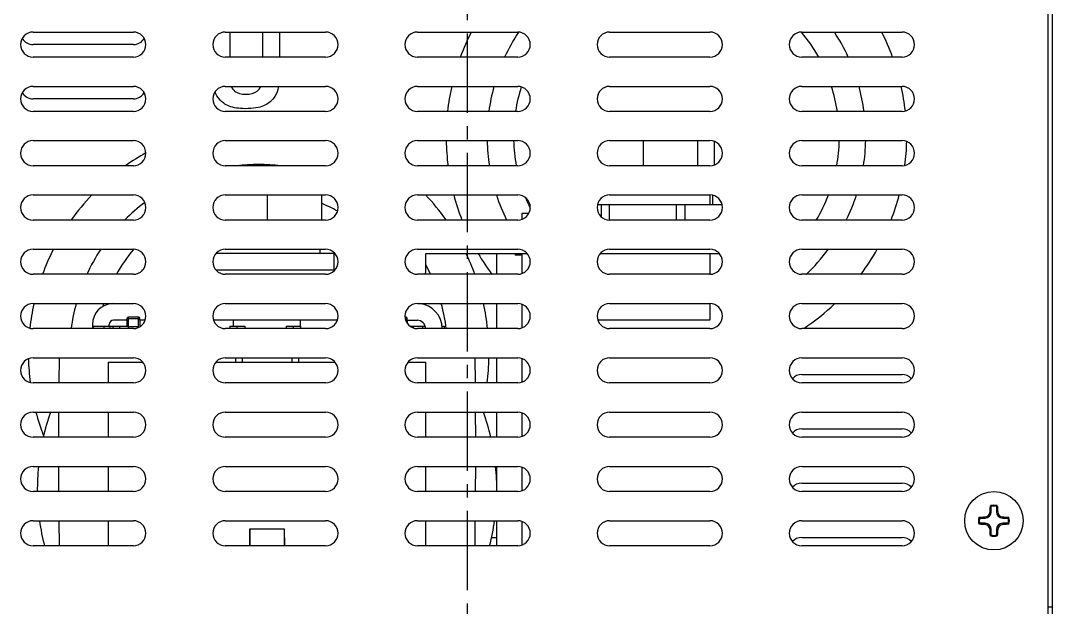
# Model space of a CAD drawing. Extents: x -425 to 6552, y -3049 to 3105.
# Drawn here: x 1023.9 to 1147.4, y -1746.3 to -1676.1 of the extents above; entities that cross this region are included whole.
import ezdxf

# ---------------------------------------------------------------- set-up
doc = ezdxf.new("R2010")
doc.units = 0
doc.linetypes.add('CENTER', pattern=[17.8, 10.75, -2.35, 2.35, -2.35])
doc.linetypes.add('CENTER2', pattern=[28.575, 19.05, -3.175, 3.175, -3.175])
doc.layers.get('0').update_dxf_attribs({"linetype": 'CONTINUOUS'})
doc.layers.add('3', color=112, linetype='CENTER')

msp = doc.modelspace()

# ---------------------------------------------------------------- linework, layer by layer
at = {"color": 7, "linetype": 'CONTINUOUS'}
for p, q in [((1147.42, -1760.72), (1147.42, -1654.92)), ((1146.92, -1747.92), (1146.92, -1655.92)), ((1025.41, -1677.42), (1037.41, -1677.42)), ((1048.41, -1677.42), (1060.41, -1677.42)), ((1048.96, -1677.42), (1048.96, -1680.42)), ((1052.89, -1680.42), (1052.89, -1677.42)), ((1054.91, -1677.42), (1054.91, -1680.42)), ((1071.41, -1677.42), (1083.42, -1677.42)), ((1094.42, -1677.42), (1106.42, -1677.42)), ((1117.42, -1677.42), (1129.42, -1677.42)), ((1037.41, -1678.92), (1025.41, -1678.92)), ((1037.41, -1680.42), (1025.41, -1680.42)), ((1060.41, -1680.42), (1048.41, -1680.42)), ((1083.42, -1680.42), (1071.41, -1680.42)), ((1106.42, -1680.42), (1094.42, -1680.42)), ((1129.42, -1680.42), (1117.42, -1680.42)), ((1025.41, -1683.92), (1037.41, -1683.92)), ((1048.41, -1683.92), (1060.41, -1683.92)), ((1071.41, -1683.92), (1083.42, -1683.92)), ((1094.42, -1683.92), (1106.42, -1683.92)), ((1117.42, -1683.92), (1129.42, -1683.92)), ((1037.41, -1685.42), (1025.41, -1685.42)), ((1037.41, -1686.92), (1025.41, -1686.92)), ((1060.41, -1686.92), (1048.41, -1686.92)), ((1083.42, -1686.92), (1071.41, -1686.92)), ((1106.42, -1686.92), (1094.42, -1686.92)), ((1129.42, -1686.92), (1117.42, -1686.92)), ((1025.41, -1690.42), (1037.41, -1690.42)), ((1048.41, -1690.42), (1060.41, -1690.42)), ((1071.41, -1690.42), (1083.42, -1690.42)), ((1094.42, -1690.42), (1106.42, -1690.42)), ((1098.42, -1690.42), (1098.42, -1693.42)), ((1104.92, -1690.42), (1104.92, -1693.42)), ((1106.92, -1690.51), (1106.92, -1693.33)), ((1117.42, -1690.42), (1129.42, -1690.42)), ((1037.41, -1693.42), (1025.41, -1693.42)), ((1060.41, -1693.42), (1048.41, -1693.42)), ((1083.42, -1693.42), (1071.41, -1693.42)), ((1106.42, -1693.42), (1094.42, -1693.42)), ((1129.42, -1693.42), (1117.42, -1693.42)), ((1025.41, -1696.92), (1037.41, -1696.92)), ((1048.41, -1696.92), (1060.41, -1696.92)), ((1053.41, -1696.92), (1053.41, -1699.92)), ((1059.91, -1696.92), (1059.91, -1699.92)), ((1071.41, -1696.92), (1083.42, -1696.92)), ((1094.42, -1696.92), (1106.42, -1696.92)), ((1106.42, -1696.92), (1106.42, -1698.12)), ((1106.72, -1696.95), (1106.72, -1698.12)), ((1117.42, -1696.92), (1129.42, -1696.92)), ((1093.42, -1698.12), (1092.95, -1698.12)), ((1093.42, -1698.12), (1093.42, -1699.54)), ((1103.42, -1698.12), (1093.42, -1698.12)), ((1094.42, -1699.92), (1094.42, -1698.12)), ((1102.42, -1699.92), (1102.42, -1698.12)), ((1103.42, -1698.12), (1103.42, -1699.92)), ((1107.88, -1698.12), (1103.42, -1698.12)), ((1083.92, -1699.12), (1083.92, -1699.83)), ((1084.74, -1699.12), (1083.92, -1699.12)), ((1037.41, -1699.92), (1025.41, -1699.92)), ((1060.41, -1699.92), (1048.41, -1699.92)), ((1083.42, -1699.92), (1071.41, -1699.92)), ((1106.42, -1699.92), (1094.42, -1699.92)), ((1129.42, -1699.92), (1117.42, -1699.92)), ((1025.41, -1703.42), (1037.41, -1703.42)), ((1061.41, -1703.92), (1047.3, -1703.92)), ((1048.41, -1703.42), (1060.41, -1703.42)), ((1059.71, -1703.42), (1059.71, -1703.92)), ((1061.41, -1703.92), (1061.41, -1705.92)), ((1071.41, -1703.42), (1083.42, -1703.42)), ((1072.41, -1705.92), (1072.41, -1703.92)), ((1072.41, -1703.92), (1084.53, -1703.92)), ((1080.92, -1706.42), (1080.92, -1703.92)), ((1083.12, -1703.92), (1083.12, -1704.12)), ((1083.42, -1704.12), (1083.12, -1704.12)), ((1083.42, -1703.92), (1083.42, -1704.12)), ((1083.92, -1704.12), (1083.42, -1704.12)), ((1083.92, -1703.92), (1083.92, -1706.33)), ((1093.3, -1703.92), (1107.53, -1703.92)), ((1094.42, -1703.42), (1106.42, -1703.42)), ((1106.42, -1703.92), (1106.42, -1706.42)), ((1117.42, -1703.42), (1129.42, -1703.42)), ((1037.41, -1706.42), (1025.41, -1706.42)), ((1038.41, -1705.92), (1038.41, -1706.04)), ((1038.53, -1705.92), (1038.41, -1705.92)), ((1061.53, -1705.92), (1047.29, -1705.92)), ((1060.41, -1706.42), (1048.41, -1706.42)), ((1083.42, -1706.42), (1071.41, -1706.42)), ((1106.42, -1706.42), (1094.42, -1706.42)), ((1129.42, -1706.42), (1117.42, -1706.42)), ((1025.41, -1709.92), (1037.41, -1709.92)), ((1048.41, -1709.92), (1060.41, -1709.92)), ((1071.41, -1709.92), (1083.42, -1709.92)), ((1080.92, -1712.92), (1080.92, -1709.92)), ((1083.92, -1710.01), (1083.92, -1712.83)), ((1094.42, -1709.92), (1106.42, -1709.92)), ((1106.42, -1709.92), (1106.42, -1711.92)), ((1117.42, -1709.92), (1129.42, -1709.92)), ((1036.64, -1711.72), (1036.64, -1711.92)), ((1036.64, -1711.72), (1038.19, -1711.72)), ((1036.81, -1712.92), (1036.81, -1711.55)), ((1038.01, -1711.55), (1036.81, -1711.55)), ((1038.01, -1712.8), (1038.01, -1711.55)), ((1038.19, -1711.92), (1038.19, -1711.72)), ((1070.01, -1711.55), (1069.92, -1711.55)), ((1069.95, -1711.72), (1070.19, -1711.72)), ((1070.01, -1711.95), (1070.01, -1711.55)), ((1070.19, -1711.92), (1070.19, -1711.72)), ((1037.41, -1712.92), (1025.41, -1712.92)), ((1032.51, -1712.42), (1032.51, -1712.92)), ((1032.6, -1712.62), (1032.6, -1712.92)), ((1032.6, -1712.62), (1036.8, -1712.62)), ((1033.89, -1712.62), (1033.89, -1712.92)), ((1034.51, -1712.62), (1034.51, -1712.42)), ((1034.6, -1712.62), (1034.6, -1712.92)), ((1034.94, -1712.62), (1034.94, -1712.92)), ((1036.64, -1711.92), (1035.01, -1711.92)), ((1035.76, -1712.62), (1035.76, -1712.92)), ((1036.61, -1711.92), (1036.61, -1712.62)), ((1036.8, -1712.62), (1036.8, -1712.92)), ((1038.01, -1712.72), (1036.81, -1712.72)), ((1038.83, -1711.92), (1038.19, -1711.92)), ((1038.21, -1712.69), (1038.21, -1711.92)), ((1061.83, -1711.92), (1047, -1711.92)), ((1060.41, -1712.92), (1048.41, -1712.92)), ((1048.94, -1712.62), (1048.94, -1712.92)), ((1048.94, -1712.62), (1050.77, -1712.62)), ((1049.41, -1712.62), (1049.41, -1711.92)), ((1049.79, -1712.62), (1049.79, -1712.92)), ((1050.77, -1712.62), (1050.77, -1712.92)), ((1055.69, -1712.62), (1055.69, -1712.92)), ((1055.69, -1712.62), (1057.42, -1712.62)), ((1056.54, -1712.62), (1056.54, -1712.92)), ((1057.41, -1712.62), (1057.41, -1711.92)), ((1057.42, -1712.62), (1057.42, -1712.92)), ((1070.19, -1711.92), (1071.38, -1711.92)), ((1070.21, -1712.32), (1070.21, -1711.92)), ((1070.53, -1712.62), (1072.33, -1712.62)), ((1070.94, -1712.84), (1070.94, -1712.62)), ((1083.42, -1712.92), (1071.41, -1712.92)), ((1072, -1712.62), (1072, -1712.92)), ((1074.36, -1712.62), (1074.63, -1712.62)), ((1074.63, -1712.62), (1074.63, -1712.92)), ((1106.42, -1711.92), (1093, -1711.92)), ((1106.42, -1712.92), (1094.42, -1712.92)), ((1129.42, -1712.92), (1117.42, -1712.92)), ((1025.41, -1716.42), (1037.41, -1716.42)), ((1028.51, -1716.42), (1028.48, -1719.42)), ((1048.41, -1716.42), (1060.41, -1716.42)), ((1049.66, -1716.92), (1049.66, -1716.42)), ((1050.46, -1716.92), (1050.46, -1716.42)), ((1056.36, -1716.42), (1056.36, -1716.92)), ((1057.16, -1716.42), (1057.16, -1716.92)), ((1071.41, -1716.42), (1083.42, -1716.42)), ((1078.35, -1719.42), (1078.32, -1716.42)), ((1080.92, -1719.42), (1080.92, -1716.42)), ((1083.92, -1716.51), (1083.92, -1719.33)), ((1094.42, -1716.42), (1106.42, -1716.42)), ((1117.42, -1716.42), (1129.42, -1716.42)), ((1034.41, -1716.92), (1034.41, -1719.42)), ((1034.41, -1716.92), (1038.53, -1716.92)), ((1047.3, -1716.92), (1061.53, -1716.92)), ((1070.3, -1716.92), (1072.41, -1716.92)), ((1072.41, -1719.42), (1072.41, -1716.92)), ((1117.42, -1718.42), (1129.42, -1718.42)), ((1037.41, -1719.42), (1025.41, -1719.42)), ((1060.41, -1719.42), (1048.41, -1719.42)), ((1083.42, -1719.42), (1071.41, -1719.42)), ((1106.42, -1719.42), (1094.42, -1719.42)), ((1129.42, -1719.42), (1117.42, -1719.42)), ((1025.41, -1722.92), (1037.41, -1722.92)), ((1028.45, -1722.92), (1028.43, -1725.92)), ((1034.41, -1722.92), (1034.41, -1725.92)), ((1048.41, -1722.92), (1060.41, -1722.92)), ((1071.41, -1722.92), (1083.42, -1722.92)), ((1072.41, -1725.92), (1072.41, -1722.92)), ((1078.4, -1725.92), (1078.38, -1722.92)), ((1080.92, -1725.92), (1080.92, -1722.92)), ((1083.92, -1723.01), (1083.92, -1725.83)), ((1094.42, -1722.92), (1106.42, -1722.92)), ((1117.42, -1722.92), (1129.42, -1722.92)), ((1117.42, -1724.92), (1129.42, -1724.92)), ((1037.41, -1725.92), (1025.41, -1725.92)), ((1060.41, -1725.92), (1048.41, -1725.92)), ((1083.42, -1725.92), (1071.41, -1725.92)), ((1106.42, -1725.92), (1094.42, -1725.92)), ((1129.42, -1725.92), (1117.42, -1725.92)), ((1025.41, -1729.42), (1037.41, -1729.42)), ((1028.43, -1729.42), (1028.46, -1732.42)), ((1034.41, -1729.42), (1034.41, -1732.42)), ((1048.41, -1729.42), (1060.41, -1729.42)), ((1071.41, -1729.42), (1083.42, -1729.42)), ((1072.41, -1732.42), (1072.41, -1729.42)), ((1078.37, -1732.42), (1078.4, -1729.42)), ((1080.92, -1732.42), (1080.92, -1729.42)), ((1083.92, -1729.51), (1083.92, -1732.33)), ((1094.42, -1729.42), (1106.42, -1729.42)), ((1117.42, -1729.42), (1129.42, -1729.42)), ((1117.42, -1731.42), (1129.42, -1731.42)), ((1037.41, -1732.42), (1025.41, -1732.42)), ((1060.41, -1732.42), (1048.41, -1732.42)), ((1083.42, -1732.42), (1071.41, -1732.42)), ((1106.42, -1732.42), (1094.42, -1732.42)), ((1129.42, -1732.42), (1117.42, -1732.42)), ((1140.11, -1734.86), (1139.96, -1734.86)), ((1140.11, -1734.86), (1140.11, -1734.2)), ((1140.73, -1734.2), (1140.73, -1734.86)), ((1140.73, -1734.86), (1140.87, -1734.86)), ((1025.41, -1735.92), (1037.41, -1735.92)), ((1028.49, -1735.92), (1028.51, -1738.92)), ((1034.41, -1735.92), (1034.41, -1738.92)), ((1048.41, -1735.92), (1060.41, -1735.92)), ((1071.41, -1735.92), (1083.42, -1735.92)), ((1072.41, -1738.92), (1072.41, -1735.92)), ((1078.31, -1738.92), (1078.34, -1735.92)), ((1080.92, -1738.92), (1080.92, -1735.92)), ((1083.92, -1736.01), (1083.92, -1738.83)), ((1094.42, -1735.92), (1106.42, -1735.92)), ((1117.42, -1735.92), (1129.42, -1735.92)), ((1138.7, -1735.61), (1139.36, -1735.61)), ((1139.36, -1736.23), (1138.7, -1736.23)), ((1139.36, -1735.61), (1139.36, -1735.46)), ((1139.36, -1736.23), (1139.36, -1736.38)), ((1141.48, -1735.61), (1141.48, -1735.46)), ((1141.48, -1735.61), (1142.14, -1735.61)), ((1142.14, -1736.23), (1141.48, -1736.23)), ((1141.48, -1736.23), (1141.48, -1736.38)), ((1051.31, -1736.92), (1051.3, -1738.92)), ((1055.51, -1736.92), (1051.31, -1736.92)), ((1051.37, -1738.92), (1051.37, -1736.92)), ((1051.37, -1738.92), (1051.37, -1736.92)), ((1055.46, -1736.92), (1055.45, -1738.92)), ((1055.46, -1736.92), (1055.45, -1738.92)), ((1055.52, -1738.92), (1055.51, -1736.92)), ((1140.11, -1736.98), (1139.96, -1736.98)), ((1140.11, -1737.64), (1140.11, -1736.98)), ((1140.73, -1736.98), (1140.87, -1736.98)), ((1140.73, -1736.98), (1140.73, -1737.64)), ((1037.41, -1738.92), (1025.41, -1738.92)), ((1060.41, -1738.92), (1048.41, -1738.92)), ((1083.42, -1738.92), (1071.41, -1738.92)), ((1080.29, -1737.92), (1080.92, -1737.92)), ((1106.42, -1738.92), (1094.42, -1738.92)), ((1117.42, -1737.92), (1129.42, -1737.92)), ((1129.42, -1738.92), (1117.42, -1738.92)), ((1146.92, -1746.22), (1147.42, -1746.22))]:
    msp.add_line(p, q, dxfattribs=at)
msp.add_circle((1140.42, -1735.92), 3.5, dxfattribs=at)
for centre, radius, start, end in [((1025.41, -1678.92), 1.5, 90, 270), ((1025.41, -1677.42), 1.5, 210.0129, 270), ((1037.41, -1678.92), 1.5, 270, 90), ((1037.41, -1677.42), 1.5, 270, 329.9871), ((1048.41, -1678.92), 1.5, 90, 270), ((1060.41, -1678.92), 1.5, 270, 90), ((1071.41, -1678.92), 1.5, 90, 270), ((1102.42, -1689.92), 27.57, 153.0298, 159.8373), ((1102.42, -1689.92), 22.66, 146.5326, 155.2082), ((1083.42, -1678.92), 1.5, 270, 90), ((1094.42, -1678.92), 1.5, 90, 270), ((1106.42, -1678.92), 1.5, 270, 90), ((1117.42, -1678.92), 1.5, 90, 270), ((1102.42, -1689.92), 19.5, 29.1598, 39.8068), ((1102.42, -1689.92), 22.66, 24.7918, 33.4843), ((1102.42, -1689.92), 27.57, 20.1627, 26.9702), ((1129.42, -1678.92), 1.5, 270, 90), ((1025.41, -1685.42), 1.5, 90, 270), ((1037.41, -1685.42), 1.5, 270, 90), ((1048.41, -1685.42), 1.5, 90, 270), ((1060.41, -1685.42), 1.5, 270, 90), ((1071.41, -1685.42), 1.5, 90, 270), ((1102.42, -1689.92), 27.57, 167.427, 173.7511), ((1102.42, -1689.92), 22.66, 164.6434, 172.3901), ((1102.42, -1689.92), 19.5, 162.275, 171.0364), ((1083.42, -1685.42), 1.5, 270, 90), ((1094.42, -1685.42), 1.5, 90, 270), ((1106.42, -1685.42), 1.5, 270, 90), ((1117.42, -1685.42), 1.5, 90, 270), ((1102.42, -1689.92), 19.5, 8.8514, 17.9219), ((1102.42, -1689.92), 22.66, 7.6099, 15.3566), ((1102.42, -1689.92), 27.57, 6.3622, 12.5264), ((1129.42, -1685.42), 1.5, 270, 90), ((1025.41, -1683.92), 1.5, 210.0129, 270), ((1037.41, -1683.92), 1.5, 270, 329.9871), ((1025.41, -1691.92), 1.5, 90, 270), ((1037.41, -1691.92), 1.5, 270, 90), ((1048.41, -1691.92), 1.5, 90, 270), ((1060.41, -1691.92), 1.5, 270, 90), ((1071.41, -1691.92), 1.5, 90, 270), ((1102.42, -1689.92), 27.57, 181.0395, 187.2953), ((1102.42, -1689.92), 22.66, 181.2648, 188.886), ((1102.42, -1689.92), 19.5, 181.4699, 190.3409), ((1083.42, -1691.92), 1.5, 270, 90), ((1094.42, -1691.92), 1.5, 90, 270), ((1106.42, -1691.92), 1.5, 270, 90), ((1117.42, -1691.92), 1.5, 90, 270), ((1102.42, -1689.92), 19.5, 349.6591, 358.5301), ((1102.42, -1689.92), 22.66, 351.114, 358.7352), ((1129.42, -1691.92), 1.5, 270, 90), ((1102.42, -1689.92), 27.57, 352.7927, 358.7345), ((1052.41, -1715.92), 27.57, 119.332, 125.2869), ((1052.41, -1715.92), 22.66, 83.283, 96.717), ((1025.41, -1698.42), 1.5, 90, 270), ((1052.41, -1715.92), 27.57, 136.4204, 144.5154), ((1037.41, -1698.42), 1.5, 270, 90), ((1048.41, -1698.42), 1.5, 90, 270), ((1060.41, -1698.42), 1.5, 270, 90), ((1071.41, -1698.42), 1.5, 90, 270), ((1052.41, -1715.92), 27.57, 35.4846, 43.5796), ((1102.42, -1689.92), 27.57, 194.713, 201.2719), ((1102.42, -1689.92), 22.66, 197.9966, 206.1892), ((1083.42, -1698.42), 1.5, 270, 90), ((1094.42, -1698.42), 1.5, 90, 270), ((1106.42, -1698.42), 1.5, 270, 90), ((1117.42, -1698.42), 1.5, 90, 270), ((1102.42, -1689.92), 19.5, 329.1426, 338.959), ((1102.42, -1689.92), 22.66, 333.8108, 342.0034), ((1102.42, -1689.92), 27.57, 338.7281, 345.287), ((1129.42, -1698.42), 1.5, 270, 90), ((1052.41, -1715.92), 22.66, 126.9718, 135.0729), ((1052.41, -1715.92), 19.5, 61.0649, 67.3791), ((1102.42, -1689.92), 19.5, 202.0691, 206.1363), ((1025.41, -1704.92), 1.5, 90, 270), ((1052.41, -1715.92), 27.57, 153.0298, 159.8373), ((1052.41, -1715.92), 22.66, 146.5157, 155.2082), ((1052.41, -1715.92), 19.5, 140.1932, 150.8402), ((1037.41, -1704.92), 1.5, 270, 90), ((1048.41, -1704.92), 1.5, 90, 270), ((1060.41, -1704.92), 1.5, 270, 90), ((1071.41, -1704.92), 1.5, 90, 270), ((1052.41, -1715.92), 27.57, 20.1627, 25.8182), ((1102.42, -1689.92), 27.57, 210.519, 216.7722), ((1083.42, -1704.92), 1.5, 270, 90), ((1094.42, -1704.92), 1.5, 90, 270), ((1106.42, -1704.92), 1.5, 270, 90), ((1117.42, -1704.92), 1.5, 90, 270), ((1102.42, -1689.92), 22.66, 313.2567, 323.4242), ((1102.42, -1689.92), 27.57, 323.2278, 330.6715), ((1129.42, -1704.92), 1.5, 270, 90), ((1052.41, -1715.92), 22.66, 24.7918, 28.0339), ((1053.41, -1732.12), 27.5, 72.7335, 73.0851), ((1068.41, -1705.92), 4, 352.7608, 0), ((1025.41, -1711.42), 1.5, 90, 270), ((1052.41, -1715.92), 27.57, 167.4736, 173.6378), ((1052.41, -1715.92), 22.66, 164.6434, 172.3901), ((1035.01, -1712.42), 2.5, 91.8913, 180), ((1052.41, -1715.92), 19.5, 162.0781, 163.1092), ((1037.41, -1711.42), 1.5, 270, 90), ((1048.41, -1711.42), 1.5, 90, 270), ((1060.41, -1711.42), 1.5, 270, 90), ((1071.41, -1711.42), 1.5, 90, 270), ((1071.38, -1712.92), 3, 0, 84.9179), ((1052.41, -1715.92), 22.66, 7.6099, 15.3566), ((1052.41, -1715.92), 27.57, 6.2489, 12.573), ((1083.42, -1711.42), 1.5, 270, 90), ((1094.42, -1711.42), 1.5, 90, 270), ((1106.42, -1711.42), 1.5, 270, 90), ((1117.42, -1711.42), 1.5, 90, 270), ((1102.42, -1689.92), 27.57, 303.5294, 313.4769), ((1129.42, -1711.42), 1.5, 270, 90), ((1035.01, -1712.42), 0.5, 90, 180), ((1071.38, -1712.92), 1, 0, 90), ((1025.41, -1717.92), 1.5, 90, 270), ((1052.41, -1715.92), 27.57, 181.2655, 187.2073), ((1037.41, -1717.92), 1.5, 270, 90), ((1048.41, -1717.92), 1.5, 90, 270), ((1060.41, -1717.92), 1.5, 270, 90), ((1071.41, -1717.92), 1.5, 90, 270), ((1052.41, -1715.92), 27.57, 352.7047, 358.9605), ((1083.42, -1717.92), 1.5, 270, 90), ((1094.42, -1717.92), 1.5, 90, 270), ((1106.42, -1717.92), 1.5, 270, 90), ((1117.42, -1717.92), 1.5, 90, 270), ((1129.42, -1717.92), 1.5, 270, 90), ((1117.42, -1719.92), 1.5, 90, 138.1847), ((1129.42, -1719.92), 1.5, 41.8153, 90), ((1025.41, -1724.42), 1.5, 90, 270), ((1052.41, -1715.92), 27.57, 194.713, 200.9108), ((1053.41, -1732.12), 27.5, 160.4548, 166.9667), ((1037.41, -1724.42), 1.5, 270, 90), ((1048.41, -1724.42), 1.5, 90, 270), ((1060.41, -1724.42), 1.5, 270, 90), ((1071.41, -1724.42), 1.5, 90, 270), ((1053.41, -1732.12), 27.5, 13.0333, 19.5452), ((1083.42, -1724.42), 1.5, 270, 90), ((1094.42, -1724.42), 1.5, 90, 270), ((1106.42, -1724.42), 1.5, 270, 90), ((1117.42, -1724.42), 1.5, 90, 270), ((1129.42, -1724.42), 1.5, 270, 90), ((1117.42, -1726.42), 1.5, 90, 138.1847), ((1129.42, -1726.42), 1.5, 41.8153, 90), ((1025.41, -1730.92), 1.5, 90, 270), ((1053.41, -1732.12), 27.5, 174.3648, 180.6237), ((1037.41, -1730.92), 1.5, 270, 90), ((1048.41, -1730.92), 1.5, 90, 270), ((1060.41, -1730.92), 1.5, 270, 90), ((1071.41, -1730.92), 1.5, 90, 270), ((1053.41, -1732.12), 27.5, 359.3763, 5.6352), ((1083.42, -1730.92), 1.5, 270, 90), ((1094.42, -1730.92), 1.5, 90, 270), ((1106.42, -1730.92), 1.5, 270, 90), ((1117.42, -1730.92), 1.5, 90, 270), ((1129.42, -1730.92), 1.5, 270, 90), ((1117.42, -1732.92), 1.5, 90, 138.1847), ((1129.42, -1732.92), 1.5, 41.8153, 90), ((1139.36, -1734.86), 0.75, 270, 0), ((1139.33, -1734.83), 0.633, 272.6519, 357.3481), ((1140.42, -1735.92), 1.85, 77.226, 102.774), ((1136.46, -1738.56), 5.69, 50.1214, 51.3957), ((1140.42, -1735.92), 1.75, 79.7747, 100.2253), ((1144.37, -1738.56), 5.69, 128.6043, 129.8786), ((1141.48, -1734.86), 0.75, 180, 270), ((1141.51, -1734.83), 0.633, 182.6519, 267.3481), ((1025.41, -1737.42), 1.5, 90, 270), ((1053.41, -1732.12), 27.5, 187.943, 194.3218), ((1037.41, -1737.42), 1.5, 270, 90), ((1048.41, -1737.42), 1.5, 90, 270), ((1060.41, -1737.42), 1.5, 270, 90), ((1071.41, -1737.42), 1.5, 90, 270), ((1053.41, -1732.12), 27.5, 345.6782, 352.057), ((1083.42, -1737.42), 1.5, 270, 90), ((1094.42, -1737.42), 1.5, 90, 270), ((1106.42, -1737.42), 1.5, 270, 90), ((1117.42, -1737.42), 1.5, 90, 270), ((1129.42, -1737.42), 1.5, 270, 90), ((1140.42, -1735.92), 1.85, 167.226, 192.774), ((1143.06, -1731.97), 5.69, 218.6043, 219.8786), ((1143.06, -1739.88), 5.69, 140.1214, 141.3957), ((1140.42, -1735.92), 1.75, 169.7747, 190.2253), ((1139.36, -1736.98), 0.75, 0, 90), ((1139.33, -1737.01), 0.633, 2.6519, 87.3481), ((1141.48, -1736.98), 0.75, 90, 180), ((1141.51, -1737.01), 0.633, 92.6519, 177.3481), ((1137.78, -1731.97), 5.69, 320.1214, 321.3957), ((1140.42, -1735.92), 1.75, 349.7747, 10.2253), ((1137.78, -1739.88), 5.69, 38.6043, 39.8786), ((1140.42, -1735.92), 1.85, 347.226, 12.774), ((1136.46, -1733.28), 5.69, 308.6043, 309.8786), ((1140.42, -1735.92), 1.75, 259.7747, 280.2253), ((1144.37, -1733.28), 5.69, 230.1214, 231.3957), ((1117.42, -1739.42), 1.5, 90, 138.1847), ((1129.42, -1739.42), 1.5, 41.8153, 90), ((1140.42, -1735.92), 1.85, 257.226, 282.774)]:
    msp.add_arc(centre, radius, start, end, dxfattribs=at)
for points in [[(1047.71, -1685.47), (1047.48, -1685.21), (1047.31, -1684.9), (1047.19, -1684.55)], [(1049.13, -1683.92), (1049.21, -1684.15), (1049.37, -1684.35), (1049.57, -1684.52)], [(1049.57, -1684.52), (1049.87, -1684.75), (1050.3, -1684.86), (1050.87, -1684.86)], [(1050.87, -1684.86), (1051.44, -1684.86), (1051.88, -1684.74), (1052.21, -1684.5)], [(1052.21, -1684.5), (1052.42, -1684.34), (1052.57, -1684.15), (1052.68, -1683.92)], [(1054.72, -1684.29), (1054.63, -1684.68), (1054.44, -1685.05), (1054.15, -1685.4)], [(1054.79, -1683.92), (1054.77, -1684.06), (1054.74, -1684.18), (1054.72, -1684.29)], [(1048.89, -1686.29), (1048.39, -1686.09), (1048, -1685.81), (1047.71, -1685.47)], [(1054.15, -1685.4), (1053.86, -1685.76), (1053.47, -1686.04), (1052.98, -1686.26)], [(1050.81, -1686.59), (1050.02, -1686.59), (1049.37, -1686.49), (1048.89, -1686.29)], [(1052.98, -1686.26), (1052.49, -1686.47), (1051.76, -1686.59), (1050.81, -1686.59)]]:
    msp.add_open_spline(points, degree=3, dxfattribs=at)
for points, knots in [([(1036.64, -1711.72), (1036.64, -1711.68), (1036.68, -1711.58), (1036.77, -1711.55), (1036.81, -1711.55)], [0, 0, 0, 0, 0.499699, 1, 1, 1, 1]), ([(1038.19, -1711.72), (1038.19, -1711.68), (1038.15, -1711.58), (1038.06, -1711.55), (1038.01, -1711.55)], [0, 0, 0, 0, 0.499695, 1, 1, 1, 1]), ([(1070.19, -1711.72), (1070.19, -1711.68), (1070.15, -1711.58), (1070.06, -1711.55), (1070.01, -1711.55)], [0, 0, 0, 0, 0.499612, 1, 1, 1, 1]), ([(1139.96, -1734.86), (1139.96, -1734.8), (1139.98, -1734.55), (1139.99, -1734.3), (1140.01, -1734.12)], [0, 0, 0, 0, 0.256442, 1, 1, 1, 1]), ([(1140.83, -1734.12), (1140.83, -1734.18), (1140.85, -1734.43), (1140.87, -1734.67), (1140.87, -1734.86)], [0, 0, 0, 0, 0.242992, 1, 1, 1, 1]), ([(1138.62, -1735.51), (1138.68, -1735.51), (1138.92, -1735.49), (1139.17, -1735.47), (1139.36, -1735.46)], [0, 0, 0, 0, 0.242992, 1, 1, 1, 1]), ([(1139.36, -1736.38), (1139.29, -1736.38), (1139.05, -1736.36), (1138.8, -1736.35), (1138.62, -1736.33)], [0, 0, 0, 0, 0.256444, 1, 1, 1, 1]), ([(1141.48, -1735.46), (1141.54, -1735.47), (1141.79, -1735.48), (1142.04, -1735.5), (1142.22, -1735.51)], [0, 0, 0, 0, 0.256444, 1, 1, 1, 1]), ([(1142.22, -1736.33), (1142.16, -1736.34), (1141.91, -1736.36), (1141.67, -1736.37), (1141.48, -1736.38)], [0, 0, 0, 0, 0.242992, 1, 1, 1, 1]), ([(1140.01, -1737.72), (1140, -1737.66), (1139.98, -1737.42), (1139.97, -1737.17), (1139.96, -1736.98)], [0, 0, 0, 0, 0.242992, 1, 1, 1, 1]), ([(1140.87, -1736.98), (1140.87, -1737.05), (1140.86, -1737.29), (1140.84, -1737.54), (1140.83, -1737.72)], [0, 0, 0, 0, 0.256442, 1, 1, 1, 1])]:
    msp.add_open_spline(points, degree=3, knots=knots, dxfattribs=at)
at = {"layer": '3', "linetype": 'CENTER2', "ltscale": 0.5}
msp.add_line((1077.41, -1901.41), (1077.41, -1609.51), dxfattribs=at)

doc.saveas('drawing.dxf')
